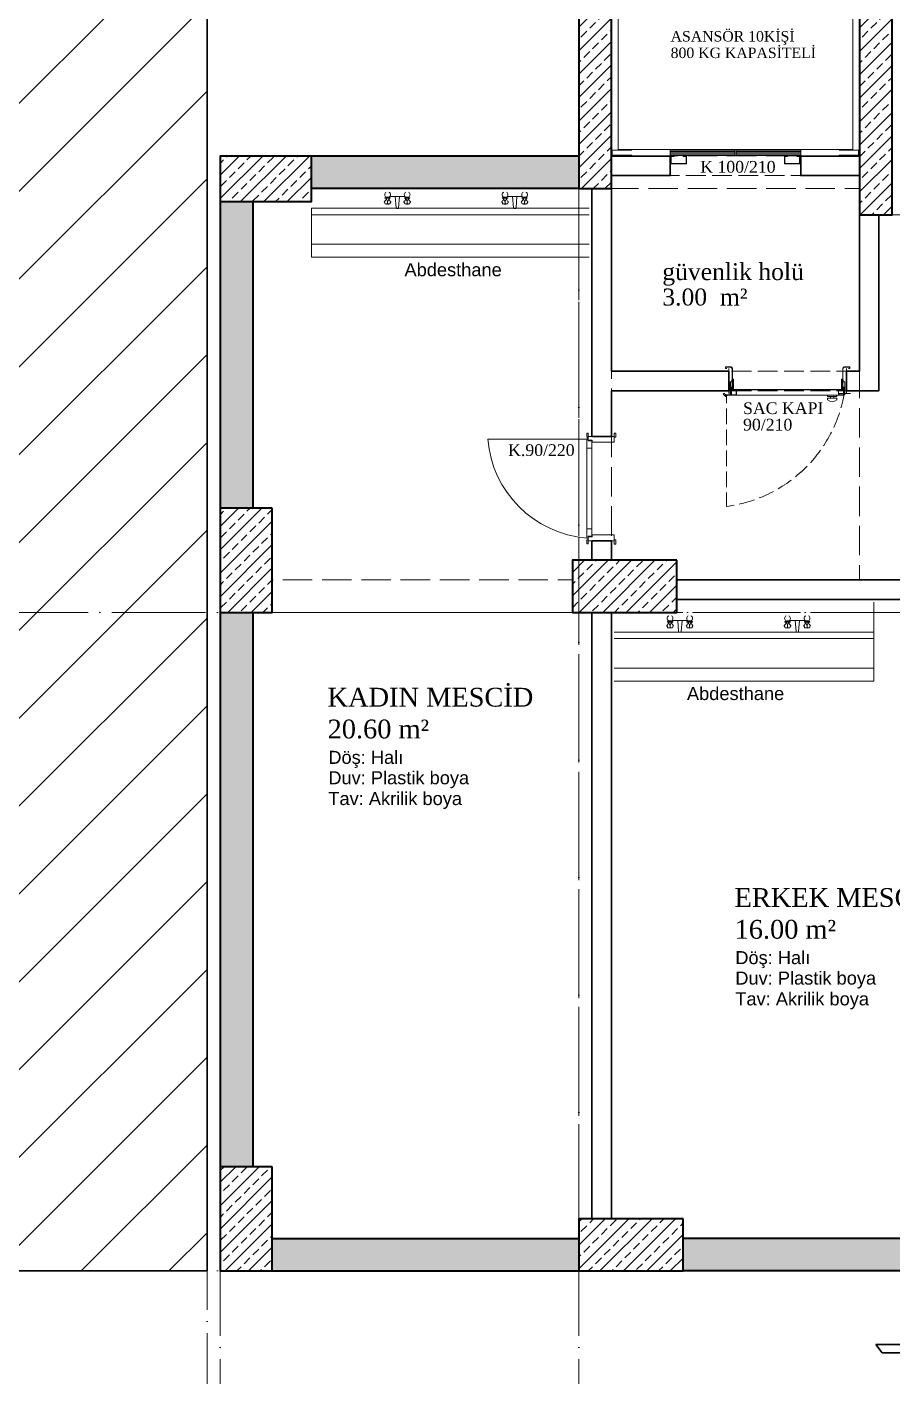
# Model space of a CAD drawing. Header units: millimetres. Extents: x 11587 to 81192, y -36083 to -25300.
# Drawn here: x 22813 to 23476, y -35351 to -34316 of the extents above; entities that cross this region are included whole.
import ezdxf

# ---------------------------------------------------------------- set-up
doc = ezdxf.new("R2010")
doc.units = ezdxf.units.MM
for name, pattern in [('AKS', [30, 24, -3, 0, -3]), ('HIDDEN', [0.375, 0.25, -0.125]), ('IZDUSUM1', [20, 7.5, -5, 7.5, 0])]:
    doc.linetypes.add(name, pattern=pattern)
for name, color, linetype, lineweight in [('as-REFERANS', 252, 'HIDDEN', 5), ('Linye', 7, 'Continuous', 13), ('rtm-aks yeni', 7, 'AKS', 20), ('rtm-door-accesorry', 8, 'Continuous', 5), ('rtm-door-sac', 146, 'Continuous', 13), ('rtm-duv tugla', 22, 'Continuous', 35), ('rtm-izdusum-üst ince', 8, 'IZDUSUM1', 5), ('rtm-kapı-ahsap', 35, 'Continuous', 13), ('rtm-mhl-yazı-adı', 150, 'Continuous', 30), ('rtm-mhl-yazı-m2', 7, 'Continuous', 20), ('rtm-mhl-yazı-malzeme', 253, 'Continuous', 13), ('rtm-plan katmanı-05', 205, 'Continuous', 20), ('rtm-plan katmanı-07', 135, 'Continuous', 9), ('rtm-sıva', 252, 'Continuous', 15), ('rtm-tarama-betonarme', 51, 'Continuous', 15), ('rtm-tas_betonarme', 50, 'Continuous', 40), ('sbl-tefris vitrifiye', 9, 'Continuous', 9)]:
    doc.layers.add(name, color=color, linetype=linetype, lineweight=lineweight)
doc.styles.add('ARIAL', font='times.ttf')
doc.styles.get("Standard").update_dxf_attribs({"font": 'arial.ttf'})
doc.styles.add('VAZ-OLCU', font='times.ttf', dxfattribs={"height": 60})
pattern_1 = [(45, (661.351, 20249.116), (-8.980256, 8.980256), []), (45, (670.331, 20249.116), (-8.980256, 8.980256), [6.35, -3.175])]

# ---------------------------------------------------------------- blocks, each defined once
blk = doc.blocks.new('KİRİŞA')
at = {"layer": 'rtm-izdusum-üst ince', "ltscale": 1.5}
for points in [[(23104.4, -54664.2), (23294.4, -54664.2)], [(23319.4, -54664.2), (23524.4, -54664.2)], [(23104.4, -54689.2), (23294.4, -54689.2)], [(23294.4, -54974.2), (23294.4, -54689.2)], [(23319.4, -54689.2), (23524.4, -54689.2)], [(23319.4, -54974.2), (23319.4, -54689.2)], [(23569.4, -54934.2), (23569.4, -54699.2)], [(23594.4, -54934.2), (23594.4, -54699.2)], [(23104.4, -54989.2), (23104.4, -54709.2)], [(23104.4, -54989.2), (23244.4, -54989.2)], [(23324.4, -54989.2), (23554.4, -54989.2)], [(22739.4, -55014.2), (23244.4, -55014.2)], [(23294.4, -55479.2), (23294.4, -55014.2)], [(23319.4, -55479.2), (23319.4, -55014.2)], [(23324.4, -55014.2), (23554.4, -55014.2)], [(23569.4, -55439.2), (23569.4, -55014.2)], [(23594.4, -55439.2), (23594.4, -55014.2)], [(22794.4, -55494.2), (23239.4, -55494.2)], [(23319.4, -55494.2), (23554.4, -55494.2)], [(22794.4, -55519.2), (23239.4, -55519.2)], [(23319.4, -55519.2), (23554.4, -55519.2)]]:
    blk.add_lwpolyline(points, dxfattribs=at)

msp = doc.modelspace()

# ---------------------------------------------------------------- hatches: boundary and pattern name
at = {"layer": 'rtm-door-accesorry'}
h = msp.add_hatch(dxfattribs=at)
h.set_pattern_fill('ANSI36', color=256, scale=0.03, angle=270, style=0)
h.set_pattern_definition([(225, (30907.72449, -67948.1132), (-0.1852177825, -0.05051394068), [0.238125, -0.047625, 0, -0.047625])])
h.paths.add_polyline_path([(23354.2, -34592.61), (23352.24, -34592.61), (23352.24, -34593.88, -0.2154383), (23354.21, -34593.83, -0.1905737), (23354.2, -34593.8)])
h = msp.add_hatch(dxfattribs=at)
h.set_pattern_fill('ANSI36', color=256, scale=0.03, angle=270, style=0)
h.set_pattern_definition([(315, (14976.08134, -67948.1132), (0.1852177825, -0.05051394068), [0.238125, -0.047625, 0, -0.047625])])
h.paths.add_polyline_path([(23438.07, -34592.61), (23440.03, -34592.61), (23440.03, -34593.88, 0.2154383), (23438.06, -34593.83, 0.1905737), (23438.07, -34593.8)])
at = {"layer": 'rtm-sıva', "transparency": 33554687}
h = msp.add_hatch(dxfattribs=at)
h.set_pattern_fill('ANSI31', color=256, scale=15)
h.paths.add_polyline_path([(22951.19, -33780.13), (18736.19, -33780.13), (18736.19, -35270.13), (22951.19, -35270.13)])
at = {"layer": 'rtm-tarama-betonarme'}
h = msp.add_hatch(dxfattribs=at)
h.set_pattern_fill('ANSI33', color=256, scale=2, style=0)
h.set_pattern_definition(pattern_1)
h.paths.add_polyline_path([(23261.19, -34440.13), (23261.19, -34180.13), (23236.19, -34180.13), (23236.19, -34440.13)])
h = msp.add_hatch(dxfattribs=at)
h.set_pattern_fill('ANSI33', color=256, scale=2, style=0)
h.set_pattern_definition(pattern_1)
h.paths.add_polyline_path([(23476.19, -34460.13), (23476.19, -34180.13), (23451.19, -34180.13), (23451.19, -34460.13)])
h = msp.add_hatch(dxfattribs=at)
h.set_pattern_fill('ANSI33', color=256, scale=2, style=0)
h.set_pattern_definition(pattern_1)
h.paths.add_polyline_path([(23031.19, -34450.13), (23031.19, -34415.13), (22961.19, -34415.13), (22961.19, -34450.13)])
h = msp.add_hatch(dxfattribs=at)
h.set_pattern_fill('ANSI33', color=256, scale=2, style=0)
h.paths.add_polyline_path([(23236.19, -34415.13), (23031.19, -34415.13), (23031.19, -34440.13), (23236.19, -34440.13)])
h.paths.add_polyline_path([(22986.19, -34450.13), (22961.19, -34450.13), (22961.19, -34685.13), (22986.19, -34685.13)])
h.paths.add_polyline_path([(22986.19, -34765.13), (22961.19, -34765.13), (22961.19, -35190.13), (22986.19, -35190.13)])
h.paths.add_polyline_path([(23236.19, -35245.13), (23001.19, -35245.13), (23001.19, -35270.13), (23236.19, -35270.13)])
h.paths.add_polyline_path([(24173.69, -35245.13), (23841.19, -35245.13), (23841.19, -35270.13), (24173.69, -35270.13)])
h.paths.add_polyline_path([(24576.19, -35245.13), (24253.69, -35245.13), (24253.69, -35270.13), (24576.19, -35270.13)])
h.paths.add_polyline_path([(24611.19, -34605.13), (24586.19, -34605.13), (24586.19, -35170.13), (24611.19, -35170.13)])
h.paths.add_polyline_path([(23736.19, -35270.13), (23736.19, -35245.13), (23316.19, -35245.13), (23316.19, -35270.13)])
h = msp.add_hatch(dxfattribs=at)
h.set_pattern_fill('ANSI33', color=256, scale=2, style=0)
h.set_pattern_definition(pattern_1)
h.paths.add_polyline_path([(22961.19, -34765.13), (23001.19, -34765.13), (23001.19, -34685.13), (22961.19, -34685.13)])
h = msp.add_hatch(dxfattribs=at)
h.set_pattern_fill('ANSI33', color=256, scale=2, style=0)
h.set_pattern_definition(pattern_1)
h.paths.add_polyline_path([(23231.19, -34765.13), (23311.19, -34765.13), (23311.19, -34725.13), (23231.19, -34725.13)])
h = msp.add_hatch(dxfattribs=at)
h.set_pattern_fill('ANSI33', color=256, scale=2, style=0)
h.set_pattern_definition(pattern_1)
h.paths.add_polyline_path([(22961.19, -35270.13), (23001.19, -35270.13), (23001.19, -35190.13), (22961.19, -35190.13)])
h = msp.add_hatch(dxfattribs=at)
h.set_pattern_fill('ANSI33', color=256, scale=2, style=0)
h.set_pattern_definition(pattern_1)
h.paths.add_polyline_path([(23236.19, -35270.13), (23316.19, -35270.13), (23316.19, -35230.13), (23236.19, -35230.13)])

# ---------------------------------------------------------------- linework, layer by layer
at = {"layer": 'as-REFERANS'}
for p, q in [((23349.73, -34598.79), (23347.54, -34598.79)), ((23348.63, -34597.69), (23348.63, -34599.89))]:
    msp.add_line(p, q, dxfattribs=at)
at = {"layer": 'Linye', "color": 2, "lineweight": 30}
for p, q in [((23468.73, -35333, 0), (23463.9, -35326.41, 0)), ((23623.36, -35326.41, 0), (23463.9, -35326.41, 0)), ((23628.19, -35333, 0), (23468.73, -35333, 0))]:
    msp.add_line(p, q, dxfattribs=at)
at = {"layer": 'rtm-aks yeni', "ltscale": 3}
for p, q in [((23236.19, -35680.13), (23236.19, -31980.13)), ((22951.19, -35570.13), (22951.19, -33480.13)), ((22961.19, -35680.13), (22961.19, -34415.13)), ((25026.19, -34460.13), (23451.19, -34460.13)), ((16661.19, -34765.13), (25026.19, -34765.13)), ((16661.19, -35270.13), (25026.19, -35270.13))]:
    msp.add_line(p, q, dxfattribs=at)
at = {"layer": 'rtm-door-accesorry'}
for p, q in [((23426.84, -34599.64), (23426.84, -34598.64)), ((23433.84, -34599.64), (23426.84, -34599.64)), ((23433.84, -34600.89), (23426.84, -34600.89)), ((23426.84, -34600.89), (23426.84, -34602.14)), ((23429.09, -34599.64), (23429.09, -34600.89)), ((23431.59, -34599.64), (23431.59, -34600.89)), ((23433.84, -34599.64), (23433.84, -34598.64)), ((23433.84, -34600.89), (23433.84, -34602.14))]:
    msp.add_line(p, q, dxfattribs=at)
for centre, radius, start, end in [((23353.28, -34596.04), 2.4, 66.08945, 115.70084), ((23430.34, -34598.41), 5.12, 226.83017, 313.16983), ((23438.99, -34596.04), 2.4, 64.29916, 113.91055)]:
    msp.add_arc(centre, radius, start, end, dxfattribs=at)
at = {"layer": 'rtm-door-sac'}
for p, q in [((23348.51, -34576.95), (23348.51, -34578.08)), ((23438.43, -34577.93), (23439.46, -34576.89)), ((23438.43, -34577.93), (23438.43, -34593.39)), ((23438.53, -34577.97), (23439.5, -34577)), ((23438.53, -34593.39), (23438.53, -34577.97)), ((23443.7, -34576.89), (23439.46, -34576.89)), ((23443.65, -34577), (23439.5, -34577)), ((23443.65, -34578.03), (23442.72, -34578.03)), ((23442.72, -34578.13), (23442.72, -34578.03)), ((23443.7, -34578.13), (23442.72, -34578.13)), ((23443.65, -34577), (23443.65, -34578.03)), ((23443.75, -34576.95), (23443.75, -34578.08)), ((23352.13, -34598.27), (23352.13, -34592.51)), ((23352.13, -34592.51), (23354.3, -34592.51)), ((23352.19, -34592.82), (23352.19, -34588.28)), ((23352.24, -34588.23), (23353.43, -34588.23)), ((23352.24, -34598.32), (23352.24, -34592.61)), ((23352.24, -34592.61), (23354.2, -34592.61)), ((23353.74, -34592.87), (23352.24, -34592.87)), ((23352.29, -34592.77), (23352.29, -34588.33)), ((23352.29, -34588.33), (23353.53, -34588.33)), ((23353.74, -34592.77), (23352.29, -34592.77)), ((23353.43, -34586.86), (23353.53, -34586.78)), ((23353.43, -34586.86), (23353.43, -34588.23)), ((23353.53, -34588.33), (23353.53, -34586.78)), ((23354.2, -34590.22), (23354.2, -34586.22)), ((23354.3, -34590.22), (23354.2, -34590.22)), ((23354.2, -34592.61), (23354.2, -34593.8)), ((23354.25, -34586.16), (23354.66, -34586.16)), ((23354.3, -34586.27), (23354.61, -34586.27)), ((23354.3, -34590.22), (23354.3, -34586.27)), ((23354.3, -34592.51), (23354.3, -34593.74)), ((23354.61, -34593.74), (23354.61, -34586.27)), ((23354.72, -34593.8), (23354.72, -34586.22)), ((23437.55, -34593.8), (23437.55, -34586.22)), ((23438.02, -34586.16), (23437.61, -34586.16)), ((23437.66, -34593.74), (23437.66, -34586.27)), ((23437.97, -34586.27), (23437.66, -34586.27)), ((23437.97, -34590.22), (23437.97, -34586.27)), ((23437.97, -34590.22), (23438.07, -34590.22)), ((23440.13, -34592.51), (23437.97, -34592.51)), ((23437.97, -34592.51), (23437.97, -34593.74)), ((23438.07, -34590.22), (23438.07, -34586.22)), ((23440.03, -34592.61), (23438.07, -34592.61)), ((23438.07, -34592.61), (23438.07, -34593.8)), ((23438.53, -34592.77), (23439.97, -34592.77)), ((23438.53, -34592.87), (23440.03, -34592.87)), ((23438.74, -34588.33), (23438.74, -34586.78)), ((23438.84, -34586.86), (23438.74, -34586.78)), ((23439.97, -34588.33), (23438.74, -34588.33)), ((23438.84, -34586.86), (23438.84, -34588.23)), ((23440.03, -34588.23), (23438.84, -34588.23)), ((23439.97, -34592.77), (23439.97, -34588.33)), ((23440.03, -34598.32), (23440.03, -34592.61)), ((23440.08, -34592.82), (23440.08, -34588.28)), ((23440.13, -34598.27), (23440.13, -34592.51)), ((23346.91, -34598.32), (23346.91, -34597.19)), ((23346.96, -34597.13), (23347.94, -34597.13)), ((23346.96, -34598.37), (23352.19, -34598.37)), ((23347.01, -34597.24), (23347.94, -34597.24)), ((23347.01, -34598.27), (23347.01, -34597.24)), ((23347.01, -34598.27), (23352.13, -34598.27)), ((23347.94, -34597.24), (23347.94, -34597.13)), ((23352.72, -34594.54), (23352.72, -34598.44)), ((23352.92, -34594.54), (23352.92, -34598.44)), ((23439.05, -34594.24), (23353.02, -34594.24)), ((23438.95, -34594.44), (23353.02, -34594.44)), ((23354.25, -34593.85), (23354.66, -34593.85)), ((23354.3, -34593.74), (23354.61, -34593.74)), ((23435.26, -34598.27), (23435.26, -34597.24)), ((23435.26, -34598.27), (23440.13, -34598.27)), ((23435.31, -34597.13), (23444.33, -34597.13)), ((23435.31, -34598.37), (23440.08, -34598.37)), ((23435.36, -34598.32), (23435.36, -34597.19)), ((23438.02, -34593.85), (23437.61, -34593.85)), ((23437.97, -34593.74), (23437.66, -34593.74)), ((23439.35, -34594.54), (23439.35, -34598.44))]:
    msp.add_line(p, q, dxfattribs=at)
for points in [[(23348.51, -34578.08, 0.4142136), (23348.57, -34578.13), (23349.55, -34578.13), (23349.55, -34578.03), (23348.62, -34578.03), (23348.62, -34577), (23352.77, -34577), (23353.74, -34577.97), (23353.74, -34593.39)], [(23353.12, -34594.44, 0.4142136), (23352.92, -34594.64)], [(23352.92, -34598.24, 0.4142136), (23353.12, -34598.44)], [(23356.72, -34598.44, 0.4142136), (23356.92, -34598.24), (23356.92, -34594.64, 0.4142136), (23356.72, -34594.44)], [(23435.35, -34598.44, -0.4142136), (23435.15, -34598.24), (23435.15, -34594.64, -0.4142136), (23435.35, -34594.44)], [(23438.95, -34594.44, -0.4142136), (23439.15, -34594.64), (23439.15, -34598.24, -0.4142136), (23438.95, -34598.44)]]:
    msp.add_lwpolyline(points, format="xyb", dxfattribs=at)
for points in [[(23348.57, -34576.89), (23352.81, -34576.89), (23353.84, -34577.93), (23353.84, -34593.39)], [(23438.95, -34598.44), (23349.23, -34598.44), (23349.23, -34598.64), (23439.05, -34598.64)], [(23354.92, -34598.64), (23354.92, -34598.44)], [(23435.26, -34597.24), (23444.33, -34597.24), (23444.33, -34597.13)]]:
    msp.add_lwpolyline(points, dxfattribs=at)
for points in [[(23356.72, -34594.59), (23353.12, -34594.59, 0.4142136), (23353.07, -34594.64), (23353.07, -34598.24, 0.4142136), (23353.12, -34598.29), (23356.72, -34598.29, 0.4142136), (23356.77, -34598.24), (23356.77, -34594.64, 0.4142136)], [(23435.35, -34594.59), (23438.95, -34594.59, -0.4142136), (23439, -34594.64), (23439, -34598.24, -0.4142136), (23438.95, -34598.29), (23435.35, -34598.29, -0.4142136), (23435.3, -34598.24), (23435.3, -34594.64, -0.4142136)]]:
    msp.add_lwpolyline(points, format="xyb", close=True, dxfattribs=at)
msp.add_circle((23348.63, -34598.71), 0.5, dxfattribs=at)
for centre, radius, start, end in [((23348.57, -34576.95), 0.0516, 90, 180), ((23443.7, -34576.95), 0.0516, 0, 90), ((23443.7, -34578.08), 0.0516, 270, 0), ((23352.24, -34588.28), 0.0516, 90, 180), ((23352.24, -34592.82), 0.0516, 180, 270), ((23354.25, -34586.22), 0.0516, 90, 180), ((23354.66, -34586.22), 0.0516, 0, 90), ((23437.61, -34586.22), 0.0516, 90, 180), ((23438.02, -34586.22), 0.0516, 0, 90), ((23440.03, -34588.28), 0.0516, 0, 90), ((23440.03, -34592.82), 0.0516, 270, 0), ((23346.96, -34597.19), 0.0516, 90, 180), ((23346.96, -34598.32), 0.0516, 180, 270), ((23352.19, -34598.32), 0.0516, 270, 0), ((23353.02, -34594.54), 0.3, 90, 180), ((23353.02, -34594.54), 0.1, 90, 180), ((23354.25, -34593.8), 0.0516, 180, 270), ((23354.66, -34593.8), 0.0516, 270, 0), ((23435.31, -34597.19), 0.0516, 0, 90), ((23435.31, -34598.32), 0.0516, 270, 0), ((23437.61, -34593.8), 0.0516, 180, 270), ((23438.02, -34593.8), 0.0516, 270, 0), ((23439.05, -34594.54), 0.3, 0, 90), ((23439.05, -34598.34), 0.3, 270, 0), ((23440.08, -34598.32), 0.0516, 180, 270)]:
    msp.add_arc(centre, radius, start, end, dxfattribs=at)
at = {"layer": 'rtm-duv tugla'}
msp.add_lwpolyline([(18736.19, -33780.13), (22951.19, -33780.13), (22951.19, -35270.13), (18736.19, -35270.13)], close=True, dxfattribs=at)
for points in [[(23261.19, -34430.13), (23306.19, -34430.13), (23306.19, -34415.13), (23261.19, -34415.13)], [(23451.19, -34430.13), (23406.19, -34430.13), (23406.19, -34415.13), (23451.19, -34415.13)], [(23246.19, -34440.13), (23246.19, -34630.13)], [(23261.19, -34440.13), (23261.19, -34580.13)], [(23451.19, -34460.13), (23451.19, -34580.13), (23441.19, -34580.13)], [(23466.19, -34460.13), (23466.19, -34595.13), (23441.19, -34595.13)], [(23351.19, -34580.13), (23261.19, -34580.13)], [(23351.19, -34595.13), (23351.19, -34580.13)], [(23441.19, -34595.13), (23441.19, -34580.13)], [(23261.19, -34595.13), (23261.19, -34630.13)], [(23351.19, -34595.13), (23261.19, -34595.13)], [(23261.19, -34630.13), (23246.19, -34630.13)], [(23261.19, -34710.13), (23246.19, -34710.13)], [(23246.19, -34710.13), (23246.19, -34725.13)], [(23261.19, -34710.13), (23261.19, -34725.13)], [(23311.19, -34740.13), (23486.19, -34740.13)], [(23311.19, -34755.13), (23486.19, -34755.13)], [(23246.19, -34765.13), (23246.19, -35230.13)], [(23261.19, -34765.13), (23261.19, -35230.13)]]:
    msp.add_lwpolyline(points, dxfattribs=at)
at = {"layer": 'rtm-izdusum-üst ince', "ltscale": 0.8}
msp.add_line((23349.23, -34598.64), (23349.23, -34683.85), dxfattribs=at)
at = {"layer": 'rtm-izdusum-üst ince'}
for points in [[(23406.19, -34430.13), (23306.19, -34430.13)], [(23406.19, -34430.13), (23306.19, -34430.13)], [(23441.19, -34580.13), (23351.19, -34580.13)], [(23441.19, -34595.13), (23351.19, -34595.13)]]:
    msp.add_lwpolyline(points, dxfattribs=at)
at = {"layer": 'rtm-izdusum-üst ince', "ltscale": 0.8}
msp.add_arc((23335.75, -34579.33), 105.39, 277.35213, 349.44051, dxfattribs=at)
at = {"layer": 'rtm-kapı-ahsap'}
for p, q in [((23166.36, -34632.14), (23242.35, -34632.14)), ((23242.35, -34708.13), (23242.35, -34632.14)), ((23243.35, -34632.14), (23242.35, -34632.14)), ((23242.37, -34630.7), (23242.37, -34627.64)), ((23242.37, -34627.64), (23243.35, -34627.64)), ((23243.35, -34630.7), (23242.37, -34630.7)), ((23243.3, -34633.65), (23243.3, -34632.14)), ((23246.22, -34633.65), (23243.3, -34633.65)), ((23243.35, -34627.64), (23243.35, -34630.7)), ((23243.35, -34630.13), (23263.35, -34630.13)), ((23243.35, -34630.13), (23243.35, -34633.13)), ((23243.35, -34633.13), (23246.35, -34633.13)), ((23246.22, -34633.65), (23246.22, -34706.62)), ((23246.35, -34633.13), (23246.35, -34634.63)), ((23264.5, -34627.58), (23263.35, -34627.58)), ((23263.35, -34627.58), (23263.35, -34630.7)), ((23263.35, -34634.63), (23263.35, -34630.13)), ((23263.35, -34630.7), (23264.5, -34630.7)), ((23264.5, -34630.7), (23264.5, -34627.58)), ((23242.35, -34639.28), (23246.22, -34639.28)), ((23246.35, -34634.63), (23263.35, -34634.63)), ((23242.35, -34700.99), (23246.22, -34700.99)), ((23246.22, -34706.62), (23243.3, -34706.62)), ((23243.3, -34706.62), (23243.3, -34708.13)), ((23246.35, -34705.63), (23263.35, -34705.63)), ((23246.35, -34707.13), (23246.35, -34705.63)), ((23263.35, -34705.63), (23263.35, -34710.13)), ((23243.35, -34708.13), (23242.35, -34708.13)), ((23242.37, -34709.57), (23242.37, -34712.63)), ((23243.35, -34709.57), (23242.37, -34709.57)), ((23242.37, -34712.63), (23243.35, -34712.63)), ((23243.35, -34710.13), (23243.35, -34707.13)), ((23243.35, -34707.13), (23246.35, -34707.13)), ((23243.35, -34712.63), (23243.35, -34709.57)), ((23243.35, -34710.13), (23263.35, -34710.13)), ((23263.35, -34709.57), (23264.5, -34709.57)), ((23263.35, -34712.69), (23263.35, -34709.57)), ((23264.5, -34712.69), (23263.35, -34712.69)), ((23264.5, -34709.57), (23264.5, -34712.69))]:
    msp.add_line(p, q, dxfattribs=at)
at = {"layer": 'rtm-kapı-ahsap', "const_width": 0.392}
msp.add_lwpolyline([(23242.77, -34631.21, -1), (23242.77, -34631.81, -1)], format="xyb", close=True, dxfattribs=at)
at = {"layer": 'rtm-kapı-ahsap'}
msp.add_arc((23248.75, -34625.75), 82.63, 184.43759, 265.56241, dxfattribs=at)
at = {"layer": 'rtm-plan katmanı-05'}
for p, q in [((23261.19, -34415.13), (23261.19, -34410.13)), ((23261.69, -34410.63), (23276.69, -34410.63)), ((23261.69, -34414.63), (23261.69, -34410.63)), ((23276.69, -34414.63), (23261.69, -34414.63)), ((23276.69, -34410.73), (23261.79, -34410.73)), ((23261.79, -34410.73), (23261.79, -34414.53)), ((23261.79, -34414.53), (23276.69, -34414.53)), ((23276.69, -34410.63), (23276.69, -34410.73)), ((23276.69, -34414.53), (23276.69, -34414.63)), ((23306.19, -34410.63), (23355.69, -34410.63)), ((23306.19, -34414.63), (23306.19, -34410.63)), ((23355.69, -34414.63), (23306.19, -34414.63)), ((23306.69, -34421.13), (23306.69, -34415.13)), ((23306.69, -34415.13), (23309.19, -34415.13)), ((23306.99, -34415.43), (23306.99, -34420.83)), ((23309.19, -34415.43), (23306.99, -34415.43)), ((23309.19, -34415.13), (23309.19, -34415.43)), ((23316.19, -34415.13), (23318.69, -34415.13)), ((23316.19, -34415.43), (23316.19, -34415.13)), ((23318.39, -34415.43), (23316.19, -34415.43)), ((23318.39, -34420.83), (23318.39, -34415.43)), ((23318.69, -34415.13), (23318.69, -34421.13)), ((23355.69, -34410.63), (23355.69, -34414.63)), ((23356.69, -34410.63), (23356.69, -34414.63)), ((23406.19, -34410.63), (23356.69, -34410.63)), ((23356.69, -34414.63), (23406.19, -34414.63)), ((23396.19, -34415.13), (23393.69, -34415.13)), ((23393.69, -34415.13), (23393.69, -34421.13)), ((23393.99, -34415.43), (23396.19, -34415.43)), ((23393.99, -34420.83), (23393.99, -34415.43)), ((23396.19, -34415.43), (23396.19, -34415.13)), ((23403.19, -34415.13), (23403.19, -34415.43)), ((23405.69, -34415.13), (23403.19, -34415.13)), ((23403.19, -34415.43), (23405.39, -34415.43)), ((23405.39, -34415.43), (23405.39, -34420.83)), ((23405.69, -34421.13), (23405.69, -34415.13)), ((23406.19, -34414.63), (23406.19, -34410.63)), ((23435.69, -34410.63), (23435.69, -34410.73)), ((23450.69, -34410.63), (23435.69, -34410.63)), ((23435.69, -34410.73), (23450.59, -34410.73)), ((23435.69, -34414.53), (23435.69, -34414.63)), ((23450.59, -34414.53), (23435.69, -34414.53)), ((23435.69, -34414.63), (23450.69, -34414.63)), ((23450.59, -34410.73), (23450.59, -34414.53)), ((23450.69, -34414.63), (23450.69, -34410.63)), ((23451.19, -34415.13), (23451.19, -34410.13)), ((23318.69, -34421.13), (23306.69, -34421.13)), ((23306.99, -34420.83), (23318.39, -34420.83)), ((23393.69, -34421.13), (23405.69, -34421.13)), ((23405.39, -34420.83), (23393.99, -34420.83))]:
    msp.add_line(p, q, dxfattribs=at)
msp.add_lwpolyline([(23266.19, -34227.63), (23266.19, -34410.13), (23446.19, -34410.13), (23446.19, -34227.63)], close=True, dxfattribs=at)
at = {"layer": 'rtm-plan katmanı-07'}
for p, q in [((23355.69, -34411.63), (23306.19, -34411.63)), ((23355.69, -34412.63), (23306.19, -34412.63)), ((23355.69, -34413.63), (23306.19, -34413.63)), ((23356.69, -34411.63), (23406.2, -34411.63)), ((23356.69, -34412.63), (23406.2, -34412.63)), ((23356.69, -34413.63), (23406.2, -34413.63))]:
    msp.add_line(p, q, dxfattribs=at)
at = {"layer": 'rtm-sıva'}
for points in [[(23351.19, -34580.13), (23351.19, -34578.13)], [(23441.19, -34580.13), (23441.19, -34578.13)], [(23351.19, -34597.13), (23351.19, -34595.13)], [(23441.19, -34597.13), (23441.19, -34595.13)]]:
    msp.add_lwpolyline(points, dxfattribs=at)
at = {"layer": 'rtm-tas_betonarme'}
for points in [[(23261.19, -34180.13), (23236.19, -34180.13), (23236.19, -34440.13), (23261.19, -34440.13)], [(23476.19, -34180.13), (23451.19, -34180.13), (23451.19, -34460.13), (23476.19, -34460.13)], [(23031.19, -34415.13), (22961.19, -34415.13), (22961.19, -34450.13), (23031.19, -34450.13)], [(23001.19, -34685.13), (22961.19, -34685.13), (22961.19, -34765.13), (23001.19, -34765.13)], [(23311.19, -34725.13), (23231.19, -34725.13), (23231.19, -34765.13), (23311.19, -34765.13)], [(23001.19, -35190.13), (22961.19, -35190.13), (22961.19, -35270.13), (23001.19, -35270.13)], [(23316.19, -35230.13), (23236.19, -35230.13), (23236.19, -35270.13), (23316.19, -35270.13)]]:
    msp.add_lwpolyline(points, close=True, dxfattribs=at)
for points in [[(23236.19, -34415.13), (23031.19, -34415.13)], [(23236.19, -34440.13), (23031.19, -34440.13)], [(22961.19, -34450.13), (22961.19, -34685.13)], [(22986.19, -34450.13), (22986.19, -34685.13)], [(22961.19, -34765.13), (22961.19, -35190.13)], [(22986.19, -34765.13), (22986.19, -35190.13)], [(23001.19, -35245.13), (23236.19, -35245.13)], [(23761.19, -35245.13), (23316.19, -35245.13)], [(23001.19, -35270.13), (23236.19, -35270.13)], [(23761.19, -35270.13), (23316.19, -35270.13)]]:
    msp.add_lwpolyline(points, dxfattribs=at)
at = {"layer": 'sbl-tefris vitrifiye'}
for p, q in [((23087.5, -34447.13), (23087.5, -34447.51)), ((23088.35, -34448.63), (23088.35, -34447.51)), ((23088.54, -34446.67), (23090.62, -34446.67)), ((23088.54, -34447.13), (23088.54, -34446.67)), ((23090.62, -34447.13), (23090.62, -34446.67)), ((23090.81, -34448.63), (23090.81, -34447.51)), ((23091.22, -34446.2), (23102.94, -34446.2)), ((23091.66, -34447.13), (23091.66, -34447.51)), ((23102.5, -34447.13), (23102.5, -34447.51)), ((23103.35, -34448.63), (23103.35, -34447.51)), ((23103.54, -34447.13), (23103.54, -34446.67)), ((23105.62, -34446.67), (23103.54, -34446.67)), ((23105.62, -34447.13), (23105.62, -34446.67)), ((23105.81, -34448.63), (23105.81, -34447.51)), ((23106.66, -34447.13), (23106.66, -34447.51)), ((23177.5, -34447.13), (23177.5, -34447.51)), ((23178.35, -34448.63), (23178.35, -34447.51)), ((23178.54, -34446.67), (23180.62, -34446.67)), ((23178.54, -34447.13), (23178.54, -34446.67)), ((23180.62, -34447.13), (23180.62, -34446.67)), ((23180.81, -34448.63), (23180.81, -34447.51)), ((23181.22, -34446.2), (23192.94, -34446.2)), ((23181.66, -34447.13), (23181.66, -34447.51)), ((23192.5, -34447.13), (23192.5, -34447.51)), ((23193.35, -34448.63), (23193.35, -34447.51)), ((23193.54, -34447.13), (23193.54, -34446.67)), ((23195.62, -34446.67), (23193.54, -34446.67)), ((23195.62, -34447.13), (23195.62, -34446.67)), ((23195.81, -34448.63), (23195.81, -34447.51)), ((23196.66, -34447.13), (23196.66, -34447.51)), ((23031.19, -34455.24), (23244.19, -34455.24)), ((23091.45, -34451.92), (23087.71, -34451.92)), ((23089.58, -34451.92), (23089.58, -34450.65)), ((23102.71, -34451.92), (23106.45, -34451.92)), ((23104.58, -34451.92), (23104.58, -34450.65)), ((23181.45, -34451.92), (23177.71, -34451.92)), ((23179.58, -34451.92), (23179.58, -34450.65)), ((23192.71, -34451.92), (23196.45, -34451.92)), ((23194.58, -34451.92), (23194.58, -34450.65)), ((23031.19, -34460.24), (23244.19, -34460.24)), ((23304, -34772.13), (23304, -34772.51)), ((23307.95, -34776.92), (23304.21, -34776.92)), ((23304.85, -34773.63), (23304.85, -34772.51)), ((23305.04, -34771.67), (23307.12, -34771.67)), ((23305.04, -34772.13), (23305.04, -34771.67)), ((23306.08, -34776.92), (23306.08, -34775.65)), ((23307.12, -34772.13), (23307.12, -34771.67)), ((23307.31, -34773.63), (23307.31, -34772.51)), ((23307.72, -34771.2), (23319.44, -34771.2)), ((23308.16, -34772.13), (23308.16, -34772.51)), ((23319, -34772.13), (23319, -34772.51)), ((23319.21, -34776.92), (23322.95, -34776.92)), ((23319.85, -34773.63), (23319.85, -34772.51)), ((23320.04, -34772.13), (23320.04, -34771.67)), ((23322.12, -34771.67), (23320.04, -34771.67)), ((23321.08, -34776.92), (23321.08, -34775.65)), ((23322.12, -34772.13), (23322.12, -34771.67)), ((23322.31, -34773.63), (23322.31, -34772.51)), ((23323.16, -34772.13), (23323.16, -34772.51)), ((23394, -34772.13), (23394, -34772.51)), ((23397.95, -34776.92), (23394.21, -34776.92)), ((23394.85, -34773.63), (23394.85, -34772.51)), ((23395.04, -34771.67), (23397.12, -34771.67)), ((23395.04, -34772.13), (23395.04, -34771.67)), ((23396.08, -34776.92), (23396.08, -34775.65)), ((23397.12, -34772.13), (23397.12, -34771.67)), ((23397.31, -34773.63), (23397.31, -34772.51)), ((23397.72, -34771.2), (23409.44, -34771.2)), ((23398.16, -34772.13), (23398.16, -34772.51)), ((23409, -34772.13), (23409, -34772.51)), ((23409.21, -34776.92), (23412.95, -34776.92)), ((23409.85, -34773.63), (23409.85, -34772.51)), ((23410.04, -34772.13), (23410.04, -34771.67)), ((23412.12, -34771.67), (23410.04, -34771.67)), ((23411.08, -34776.92), (23411.08, -34775.65)), ((23412.12, -34772.13), (23412.12, -34771.67)), ((23412.31, -34773.63), (23412.31, -34772.51)), ((23413.16, -34772.13), (23413.16, -34772.51)), ((23263.19, -34780.24), (23462.19, -34780.24)), ((23263.19, -34785.24), (23462.19, -34785.24))]:
    msp.add_line(p, q, dxfattribs=at)
for points in [[(23087.5, -34447.13), (23089.58, -34447.13)], [(23089.58, -34447.51), (23087.5, -34447.51)], [(23091.66, -34447.13), (23089.58, -34447.13)], [(23089.58, -34447.51), (23091.66, -34447.51)], [(23102.5, -34447.13), (23104.58, -34447.13)], [(23104.58, -34447.51), (23102.5, -34447.51)], [(23106.66, -34447.13), (23104.58, -34447.13)], [(23104.58, -34447.51), (23106.66, -34447.51)], [(23177.5, -34447.13), (23179.58, -34447.13)], [(23179.58, -34447.51), (23177.5, -34447.51)], [(23181.66, -34447.13), (23179.58, -34447.13)], [(23179.58, -34447.51), (23181.66, -34447.51)], [(23192.5, -34447.13), (23194.58, -34447.13)], [(23194.58, -34447.51), (23192.5, -34447.51)], [(23196.66, -34447.13), (23194.58, -34447.13)], [(23194.58, -34447.51), (23196.66, -34447.51)], [(23031.19, -34455.24), (23031.19, -34492.74)], [(23031.19, -34482.74), (23244.19, -34482.74)], [(23031.19, -34492.74), (23244.19, -34492.74)], [(23462.19, -34757.13), (23462.19, -34817.74)], [(23304, -34772.13), (23306.08, -34772.13)], [(23306.08, -34772.51), (23304, -34772.51)], [(23308.16, -34772.13), (23306.08, -34772.13)], [(23306.08, -34772.51), (23308.16, -34772.51)], [(23319, -34772.13), (23321.08, -34772.13)], [(23321.08, -34772.51), (23319, -34772.51)], [(23323.16, -34772.13), (23321.08, -34772.13)], [(23321.08, -34772.51), (23323.16, -34772.51)], [(23394, -34772.13), (23396.08, -34772.13)], [(23396.08, -34772.51), (23394, -34772.51)], [(23398.16, -34772.13), (23396.08, -34772.13)], [(23396.08, -34772.51), (23398.16, -34772.51)], [(23409, -34772.13), (23411.08, -34772.13)], [(23411.08, -34772.51), (23409, -34772.51)], [(23413.16, -34772.13), (23411.08, -34772.13)], [(23411.08, -34772.51), (23413.16, -34772.51)], [(23263.19, -34807.74), (23462.19, -34807.74)], [(23263.19, -34817.74), (23462.19, -34817.74)]]:
    msp.add_lwpolyline(points, dxfattribs=at)
for points in [[(23097.08, -34455.28), (23096.61, -34455.28, -0.3913221), (23096.11, -34454.82), (23095.43, -34446.2)], [(23097.08, -34455.28), (23097.55, -34455.28, 0.3913221), (23098.05, -34454.82), (23098.73, -34446.2)], [(23187.08, -34455.28), (23186.61, -34455.28, -0.3913221), (23186.11, -34454.82), (23185.43, -34446.2)], [(23187.08, -34455.28), (23187.55, -34455.28, 0.3913221), (23188.05, -34454.82), (23188.73, -34446.2)], [(23313.58, -34780.28), (23313.11, -34780.28, -0.3913221), (23312.61, -34779.82), (23311.93, -34771.2)], [(23313.58, -34780.28), (23314.05, -34780.28, 0.3913221), (23314.55, -34779.82), (23315.23, -34771.2)], [(23403.58, -34780.28), (23403.11, -34780.28, -0.3913221), (23402.61, -34779.82), (23401.93, -34771.2)], [(23403.58, -34780.28), (23404.05, -34780.28, 0.3913221), (23404.55, -34779.82), (23405.23, -34771.2)]]:
    msp.add_lwpolyline(points, format="xyb", dxfattribs=at)
for centre, radius, start, end in [((23089.58, -34444.7), 2.22, 117.90818, 242.09182), ((23089.58, -34444.7), 2.22, 297.90818, 62.09182), ((23104.58, -34444.7), 2.22, 117.90818, 242.09182), ((23104.58, -34444.7), 2.22, 297.90818, 62.09182), ((23179.58, -34444.7), 2.22, 117.90818, 242.09182), ((23179.58, -34444.7), 2.22, 297.90818, 62.09182), ((23194.58, -34444.7), 2.22, 117.90818, 242.09182), ((23194.58, -34444.7), 2.22, 297.90818, 62.09182), ((23087.29, -34450.31), 0.258, 130.56551, 221.08912), ((23085.41, -34452.05), 2.31, 3.02131, 42.91525), ((23083.6, -34445.95), 5.45, 310.25534, 336.09366), ((23089.59, -34443.19), 8.89, 259.41338, 280.58662), ((23084.91, -34451.08), 4.69, 5.20783, 38.44765), ((23094.25, -34451.08), 4.69, 141.55235, 174.79217), ((23095.56, -34445.95), 5.45, 203.90634, 229.74466), ((23093.76, -34452.05), 2.31, 137.08475, 176.97869), ((23091.87, -34450.31), 0.258, 318.91088, 49.43449), ((23102.29, -34450.31), 0.258, 130.56551, 221.08912), ((23100.41, -34452.05), 2.31, 3.02131, 42.91525), ((23098.6, -34445.95), 5.45, 310.25534, 336.09366), ((23104.57, -34443.19), 8.89, 259.41338, 280.58662), ((23099.91, -34451.08), 4.69, 5.20783, 38.44765), ((23109.25, -34451.08), 4.69, 141.55235, 174.79217), ((23110.56, -34445.95), 5.45, 203.90634, 229.74466), ((23108.76, -34452.05), 2.31, 137.08475, 176.97869), ((23106.87, -34450.31), 0.258, 318.91088, 49.43449), ((23177.29, -34450.31), 0.258, 130.56551, 221.08912), ((23175.41, -34452.05), 2.31, 3.02131, 42.91525), ((23173.6, -34445.95), 5.45, 310.25534, 336.09366), ((23179.59, -34443.19), 8.89, 259.41338, 280.58662), ((23174.91, -34451.08), 4.69, 5.20783, 38.44765), ((23184.25, -34451.08), 4.69, 141.55235, 174.79217), ((23185.56, -34445.95), 5.45, 203.90634, 229.74466), ((23183.76, -34452.05), 2.31, 137.08475, 176.97869), ((23181.87, -34450.31), 0.258, 318.91088, 49.43449), ((23192.29, -34450.31), 0.258, 130.56551, 221.08912), ((23190.41, -34452.05), 2.31, 3.02131, 42.91525), ((23188.6, -34445.95), 5.45, 310.25534, 336.09366), ((23194.57, -34443.19), 8.89, 259.41338, 280.58662), ((23189.91, -34451.08), 4.69, 5.20783, 38.44765), ((23199.25, -34451.08), 4.69, 141.55235, 174.79217), ((23200.56, -34445.95), 5.45, 203.90634, 229.74466), ((23198.76, -34452.05), 2.31, 137.08475, 176.97869), ((23196.87, -34450.31), 0.258, 318.91088, 49.43449), ((23306.08, -34769.7), 2.22, 117.90818, 242.09182), ((23306.08, -34769.7), 2.22, 297.90818, 62.09182), ((23321.08, -34769.7), 2.22, 117.90818, 242.09182), ((23321.08, -34769.7), 2.22, 297.90818, 62.09182), ((23396.08, -34769.7), 2.22, 117.90818, 242.09182), ((23396.08, -34769.7), 2.22, 297.90818, 62.09182), ((23411.08, -34769.7), 2.22, 117.90818, 242.09182), ((23411.08, -34769.7), 2.22, 297.90818, 62.09182), ((23303.79, -34775.31), 0.258, 130.56551, 221.08912), ((23301.91, -34777.05), 2.31, 3.02131, 42.91525), ((23300.1, -34770.95), 5.45, 310.25534, 336.09366), ((23306.09, -34768.19), 8.89, 259.41338, 280.58662), ((23301.41, -34776.08), 4.69, 5.20783, 38.44765), ((23310.75, -34776.08), 4.69, 141.55235, 174.79217), ((23312.06, -34770.95), 5.45, 203.90634, 229.74466), ((23310.26, -34777.05), 2.31, 137.08475, 176.97869), ((23308.37, -34775.31), 0.258, 318.91088, 49.43449), ((23318.79, -34775.31), 0.258, 130.56551, 221.08912), ((23316.91, -34777.05), 2.31, 3.02131, 42.91525), ((23315.1, -34770.95), 5.45, 310.25534, 336.09366), ((23321.07, -34768.19), 8.89, 259.41338, 280.58662), ((23316.41, -34776.08), 4.69, 5.20783, 38.44765), ((23325.75, -34776.08), 4.69, 141.55235, 174.79217), ((23327.06, -34770.95), 5.45, 203.90634, 229.74466), ((23325.26, -34777.05), 2.31, 137.08475, 176.97869), ((23323.37, -34775.31), 0.258, 318.91088, 49.43449), ((23393.79, -34775.31), 0.258, 130.56551, 221.08912), ((23391.91, -34777.05), 2.31, 3.02131, 42.91525), ((23390.1, -34770.95), 5.45, 310.25534, 336.09366), ((23396.09, -34768.19), 8.89, 259.41338, 280.58662), ((23391.41, -34776.08), 4.69, 5.20783, 38.44765), ((23400.75, -34776.08), 4.69, 141.55235, 174.79217), ((23402.06, -34770.95), 5.45, 203.90634, 229.74466), ((23400.26, -34777.05), 2.31, 137.08475, 176.97869), ((23398.37, -34775.31), 0.258, 318.91088, 49.43449), ((23408.79, -34775.31), 0.258, 130.56551, 221.08912), ((23406.91, -34777.05), 2.31, 3.02131, 42.91525), ((23405.1, -34770.95), 5.45, 310.25534, 336.09366), ((23411.07, -34768.19), 8.89, 259.41338, 280.58662), ((23406.41, -34776.08), 4.69, 5.20783, 38.44765), ((23415.75, -34776.08), 4.69, 141.55235, 174.79217), ((23417.06, -34770.95), 5.45, 203.90634, 229.74466), ((23415.26, -34777.05), 2.31, 137.08475, 176.97869), ((23413.37, -34775.31), 0.258, 318.91088, 49.43449)]:
    msp.add_arc(centre, radius, start, end, dxfattribs=at)

# ---------------------------------------------------------------- block references
at = {"layer": 'rtm-izdusum-üst ince', "xscale": -1}
msp.add_blockref('KİRİŞA', (46555.62, 20249.12), dxfattribs=at)

# ---------------------------------------------------------------- texts
at = {"layer": 'rtm-mhl-yazı-adı', "style": 'ARIAL'}
for s, height, p in [('güvenlik holü', 13, (23300.12, -34510.28)), ('KADIN MESCİD', 14.4, (23043.59, -34837.33)), ('ERKEK MESCİD', 14.4, (23355.52, -34990.93))]:
    msp.add_text(s, height=height, dxfattribs=at).set_placement(p)
at = {"layer": 'rtm-mhl-yazı-m2', "style": 'ARIAL'}
for s, height, p in [('ASANSÖR 10KİŞİ', 8, (23306.51, -34327.33)), ('800 KG KAPASİTELİ ', 8, (23306.51, -34340.01)), ('3.00  m² ', 13, (23300.12, -34529.77)), ('20.60 m² ', 14.4, (23043.59, -34861.71)), ('16.00 m² ', 14.4, (23355.52, -35015.31))]:
    msp.add_text(s, height=height, dxfattribs=at).set_placement(p)
at = {"layer": 'rtm-mhl-yazı-malzeme', "style": 'VAZ-OLCU'}
for s, rotation, p in [('K 100/210', 359.9602, (23329.18, -34427.89)), ('SAC KAPI', 0.0398, (23362, -34613.02)), ('90/210', 359.9602, (23362.03, -34625.63)), ('K.90/220', 0.0398, (23181.95, -34645.18))]:
    msp.add_text(s, height=9, rotation=rotation, dxfattribs=at).set_placement(p)
at = {"layer": 'rtm-mhl-yazı-malzeme'}
for s, p in [('Abdesthane', (23102.52, -34507.32)), ('Abdesthane', (23319.02, -34832.32)), ('Döş: Halı', (23044.15, -34881.25)), ('Duv: Plastik boya ', (23044.15, -34896.91)), ('Tav: Akrilik boya ', (23044.15, -34912.85)), ('Döş: Halı', (23356.09, -35034.84)), ('Duv: Plastik boya ', (23356.09, -35050.51)), ('Tav: Akrilik boya ', (23356.09, -35066.44))]:
    msp.add_text(s, height=10, dxfattribs=at).set_placement(p)

doc.saveas('drawing.dxf')
